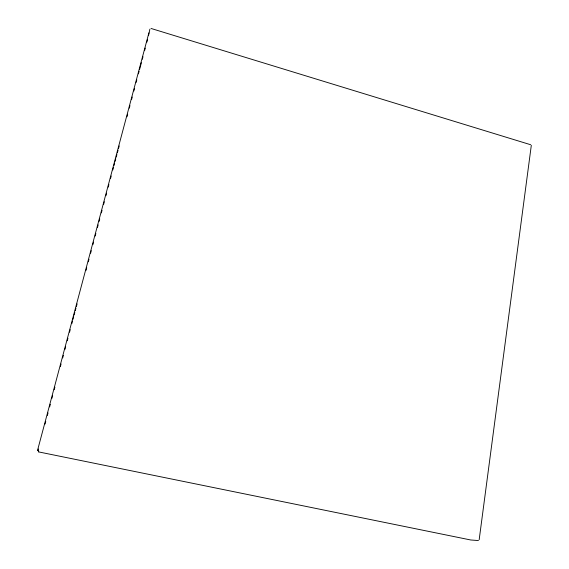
<?xml version="1.0" encoding="UTF-8"?>
<svg xmlns="http://www.w3.org/2000/svg" width="569" height="569" viewBox="0 0 569 569"><rect width="100%" height="100%" fill="white"/><g stroke="black" fill="none" stroke-linecap="round" stroke-linejoin="round"><path stroke-width="0.85" d="M531.311 145.337L479.176 539.718M148.623 35.214L149.875 29.175M148.9 32.86L37.689 449.787L38.756 451.935L470.769 539.988L478.458 540.55M37.967 450.662L38.422 448.948M45.058 424.054L45.748 421.48M47.348 415.47L48.038 412.895M49.638 406.885L50.321 404.31M51.928 398.3L52.611 395.725M54.211 389.722L54.901 387.148M60.392 366.543L61.082 363.968M62.682 357.958L63.365 355.383M64.966 349.38L65.655 346.798M67.256 340.795L67.946 338.221M69.546 332.211L70.229 329.636M71.836 323.626L72.519 321.051M72.981 319.337L73.664 316.762M74.119 315.041L74.809 312.466M75.264 310.752L75.954 308.178M76.41 306.456L77.1 303.882M86.019 270.41L86.708 267.835M88.309 261.825L88.999 259.251M90.599 253.241L91.282 250.666M92.889 244.656L93.572 242.081M95.172 236.071L95.862 233.496M97.463 227.493L98.153 224.919M99.063 221.483L99.753 218.909M101.353 212.898L102.043 210.324M103.643 204.314L104.326 201.739M105.934 195.729L106.616 193.154M108.217 187.151L108.907 184.569M110.507 178.566L111.197 175.992M112.797 169.982L113.48 167.407M113.942 165.686L114.625 163.111M115.08 161.397L115.77 158.822M116.225 157.108L116.915 154.533M117.37 152.812L118.06 150.237M118.516 148.523L119.206 145.948M126.979 116.766L127.669 114.184M129.27 108.181L129.96 105.606M131.56 99.596L132.243 97.022M133.85 91.012L134.533 88.437M136.133 82.427L136.823 79.852M138.423 73.842L139.113 71.267M139.569 69.553L141.397 62.69M142.314 59.254L143.004 56.68M144.604 50.669L145.287 48.095M146.894 42.085L147.577 39.51M151.013 28.45L530.728 144.754M38.13 450.356L38.756 451.935"/></g></svg>
